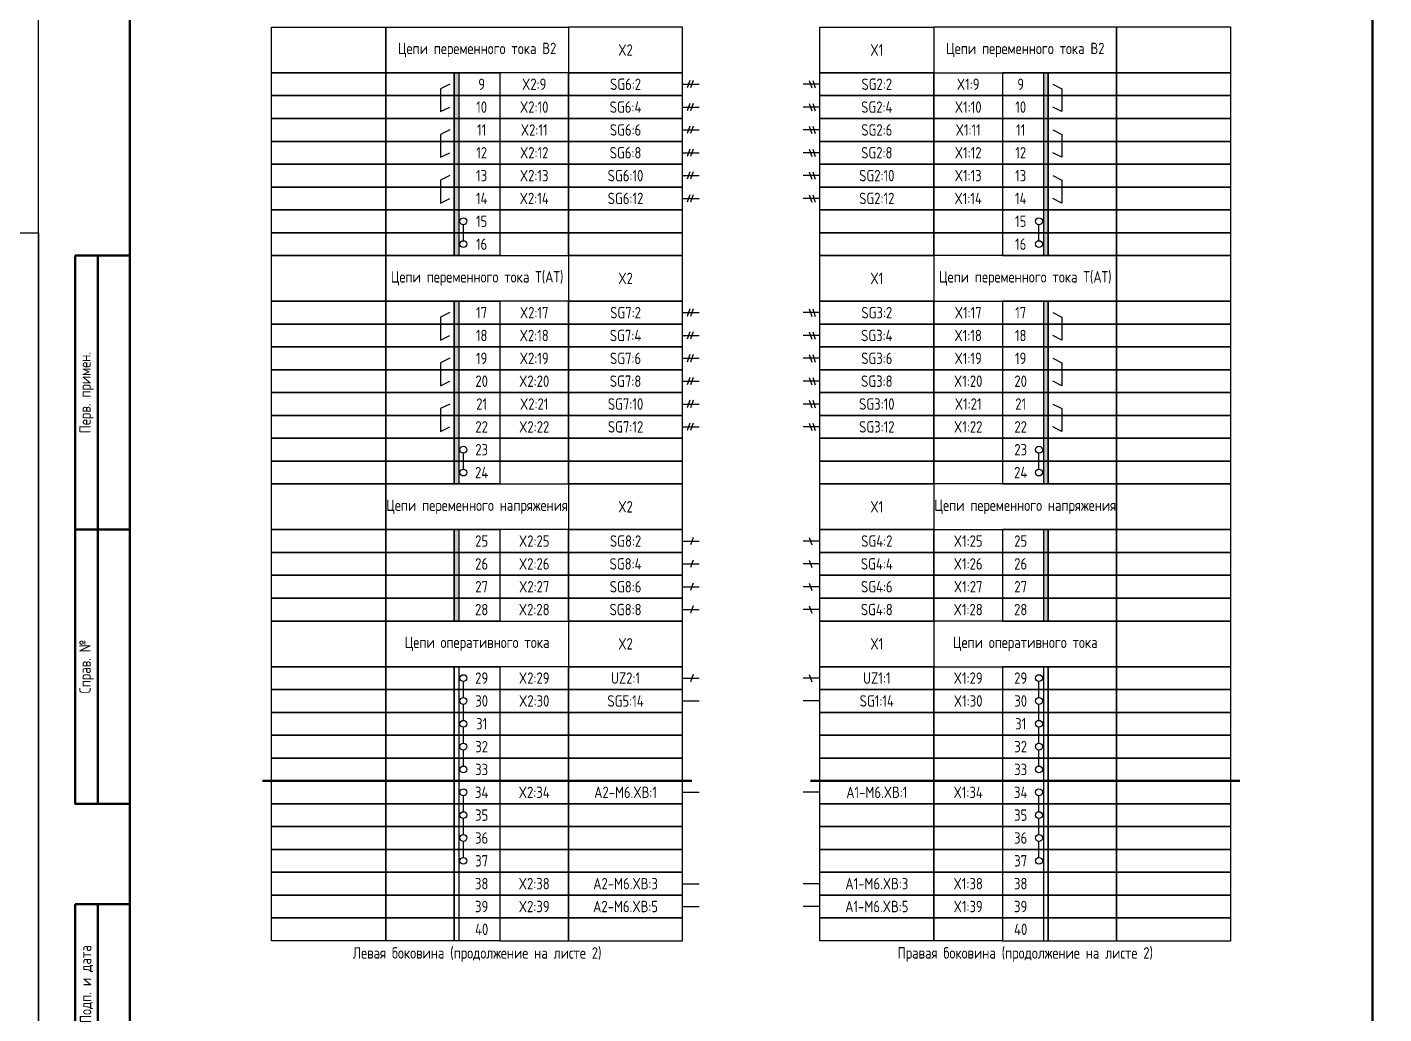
# Model space of a CAD drawing. Header units: millimetres. Extents: x -1102 to 3953, y -90 to 618.
# Drawn here: x 2517.5 to 2814.5, y 126 to 342 of the extents above; entities that cross this region are included whole.
import ezdxf

# ---------------------------------------------------------------- set-up
doc = ezdxf.new("R2010")
doc.units = ezdxf.units.MM
doc.styles.add('Gost_type_A', font='GOST_A.TTF')

# ---------------------------------------------------------------- blocks, each defined once
blk = doc.blocks.new('Штамп левый верхний')
at = {"lineweight": 50}
for points in [[(-12, 0), (-7, 0), (-7, -60), (-12, -60)], [(-7, 0), (0, 0), (0, -60), (-7, -60)], [(-12, -60), (-7, -60), (-7, -120), (-12, -120)], [(-7, -60), (0, -60), (0, -120), (-7, -120)]]:
    blk.add_lwpolyline(points, close=True, dxfattribs=at)
at = {"char_height": 2.5, "width": 60, "attachment_point": 5, "rotation": 90, "style": 'Gost_type_A'}
for s, insert in [('Перв. примен.', (-9.5, -30)), ('Справ. №', (-9.5, -90))]:
    blk.add_mtext(s, dxfattribs=dict(at, insert=insert))
blk = doc.blocks.new('Штамп левый нижний')
at = {"lineweight": 50}
for points in [[(-12, 145), (-7, 145), (-7, 110), (-12, 110)], [(-7, 145), (0, 145), (0, 110), (-7, 110)], [(-12, 110), (-7, 110), (-7, 85), (-12, 85)], [(-7, 110), (0, 110), (0, 85), (-7, 85)], [(-12, 85), (-7, 85), (-7, 60), (-12, 60)], [(-7, 85), (0, 85), (0, 60), (-7, 60)], [(-12, 60), (-7, 60), (-7, 25), (-12, 25)], [(-7, 60), (0, 60), (0, 25), (-7, 25)], [(-12, 25), (-7, 25), (-7, 0), (-12, 0)], [(-7, 25), (0, 25), (0, 0), (-7, 0)]]:
    blk.add_lwpolyline(points, close=True, dxfattribs=at)
at = {"char_height": 2.5, "attachment_point": 5, "rotation": 90, "style": 'Gost_type_A'}
for s, insert, width in [('Подп. и дата', (-9.5, 127.5), 35), ('Инв. № дубл.', (-9.5, 97.5), 25), ('Взам. инв. №', (-9.5, 72.5), 25), ('Подп. и дата', (-9.5, 42.5), 35), ('Инв. N подл.', (-9.5, 12.5), 25)]:
    blk.add_mtext(s, dxfattribs=dict(at, insert=insert, width=width))
blk = doc.blocks.new('Формат_А3')
blk.add_lwpolyline([(-420, 297), (0, 297), (0, 0), (-420, 0)], close=True)

msp = doc.modelspace()

# ---------------------------------------------------------------- hatches: boundary and pattern name
h = msp.add_hatch(color=256)
h.dxf.hatch_style = 1
h.paths.add_polyline_path([(2612, 332), (2611, 332), (2611, 292), (2612, 292)])
h = msp.add_hatch(color=256)
h.dxf.hatch_style = 1
h.paths.add_polyline_path([(2740, 332), (2741, 332), (2741, 292), (2740, 292)])
h = msp.add_hatch(color=256)
h.dxf.hatch_style = 1
h.paths.add_polyline_path([(2612, 282), (2611, 282), (2611, 242), (2612, 242)])
h = msp.add_hatch(color=256)
h.dxf.hatch_style = 1
h.paths.add_polyline_path([(2740, 282), (2741, 282), (2741, 242), (2740, 242)])
h = msp.add_hatch(color=256)
h.dxf.hatch_style = 1
h.paths.add_polyline_path([(2612, 232), (2611, 232), (2611, 212), (2612, 212)])
h = msp.add_hatch(color=256)
h.dxf.hatch_style = 1
h.paths.add_polyline_path([(2740, 232), (2741, 232), (2741, 212), (2740, 212)])

# ---------------------------------------------------------------- linework, layer by layer
for p, q in [((2662.54, 330.31), (2661.96, 328.69)), ((2663.33, 330.31), (2662.75, 328.69)), ((2688.67, 330.31), (2689.25, 328.69)), ((2689.46, 330.31), (2690.04, 328.69)), ((2661, 329.5), (2664.62, 329.5)), ((2691, 329.5), (2687.38, 329.5)), ((2661, 324.5), (2664.62, 324.5)), ((2662.54, 325.31), (2661.96, 323.69)), ((2663.33, 325.31), (2662.75, 323.69)), ((2691, 324.5), (2687.38, 324.5)), ((2688.67, 325.31), (2689.25, 323.69)), ((2689.46, 325.31), (2690.04, 323.69)), ((2661, 319.5), (2664.62, 319.5)), ((2662.54, 320.31), (2661.96, 318.69)), ((2663.33, 320.31), (2662.75, 318.69)), ((2691, 319.5), (2687.38, 319.5)), ((2688.67, 320.31), (2689.25, 318.69)), ((2689.46, 320.31), (2690.04, 318.69)), ((2662.54, 315.31), (2661.96, 313.69)), ((2663.33, 315.31), (2662.75, 313.69)), ((2688.67, 315.31), (2689.25, 313.69)), ((2689.46, 315.31), (2690.04, 313.69)), ((2661, 314.5), (2664.62, 314.5)), ((2691, 314.5), (2687.38, 314.5)), ((2661, 309.5), (2664.62, 309.5)), ((2662.54, 310.31), (2661.96, 308.69)), ((2663.33, 310.31), (2662.75, 308.69)), ((2691, 309.5), (2687.38, 309.5)), ((2688.67, 310.31), (2689.25, 308.69)), ((2689.46, 310.31), (2690.04, 308.69)), ((2661, 304.5), (2664.62, 304.5)), ((2662.54, 305.31), (2661.96, 303.69)), ((2663.33, 305.31), (2662.75, 303.69)), ((2691, 304.5), (2687.38, 304.5)), ((2688.67, 305.31), (2689.25, 303.69)), ((2689.46, 305.31), (2690.04, 303.69)), ((2613, 295.25), (2613, 298.75)), ((2739, 295.25), (2739, 298.75)), ((2661, 279.5), (2664.62, 279.5)), ((2662.54, 280.31), (2661.96, 278.69)), ((2663.33, 280.31), (2662.75, 278.69)), ((2691, 279.5), (2687.38, 279.5)), ((2688.67, 280.31), (2689.25, 278.69)), ((2689.46, 280.31), (2690.04, 278.69)), ((2661, 274.5), (2664.62, 274.5)), ((2662.54, 275.31), (2661.96, 273.69)), ((2663.33, 275.31), (2662.75, 273.69)), ((2691, 274.5), (2687.38, 274.5)), ((2688.67, 275.31), (2689.25, 273.69)), ((2689.46, 275.31), (2690.04, 273.69)), ((2662.54, 270.31), (2661.96, 268.69)), ((2663.33, 270.31), (2662.75, 268.69)), ((2688.67, 270.31), (2689.25, 268.69)), ((2689.46, 270.31), (2690.04, 268.69)), ((2661, 269.5), (2664.62, 269.5)), ((2691, 269.5), (2687.38, 269.5)), ((2661, 264.5), (2664.62, 264.5)), ((2662.54, 265.31), (2661.96, 263.69)), ((2663.33, 265.31), (2662.75, 263.69)), ((2691, 264.5), (2687.38, 264.5)), ((2688.67, 265.31), (2689.25, 263.69)), ((2689.46, 265.31), (2690.04, 263.69)), ((2661, 259.5), (2664.62, 259.5)), ((2662.54, 260.31), (2661.96, 258.69)), ((2663.33, 260.31), (2662.75, 258.69)), ((2691, 259.5), (2687.38, 259.5)), ((2688.67, 260.31), (2689.25, 258.69)), ((2689.46, 260.31), (2690.04, 258.69)), ((2661, 254.5), (2664.62, 254.5)), ((2662.54, 255.31), (2661.96, 253.69)), ((2663.33, 255.31), (2662.75, 253.69)), ((2691, 254.5), (2687.38, 254.5)), ((2688.67, 255.31), (2689.25, 253.69)), ((2689.46, 255.31), (2690.04, 253.69)), ((2613, 245.25), (2613, 248.75)), ((2739, 245.25), (2739, 248.75)), ((2661, 229.5), (2664.62, 229.5)), ((2663.33, 230.31), (2662.75, 228.69)), ((2691, 229.5), (2687.38, 229.5)), ((2688.67, 230.31), (2689.25, 228.69)), ((2661, 224.5), (2664.62, 224.5)), ((2663.33, 225.31), (2662.75, 223.69)), ((2691, 224.5), (2687.38, 224.5)), ((2688.67, 225.31), (2689.25, 223.69)), ((2663.33, 220.31), (2662.75, 218.69)), ((2688.67, 220.31), (2689.25, 218.69)), ((2661, 219.5), (2664.62, 219.5)), ((2691, 219.5), (2687.38, 219.5)), ((2661, 214.5), (2664.62, 214.5)), ((2663.33, 215.31), (2662.75, 213.69)), ((2691, 214.5), (2687.38, 214.5)), ((2688.67, 215.31), (2689.25, 213.69)), ((2612, 202), (2612, 142)), ((2740, 202), (2740, 142)), ((2661, 199.5), (2664.62, 199.5)), ((2663.33, 200.31), (2662.75, 198.69)), ((2691, 199.5), (2687.38, 199.5)), ((2688.67, 200.31), (2689.25, 198.69)), ((2613, 195.25), (2613, 198.75)), ((2739, 195.25), (2739, 198.75)), ((2613, 190.25), (2613, 193.75)), ((2661, 194.5), (2664.62, 194.5)), ((2691, 194.5), (2687.38, 194.5)), ((2739, 190.25), (2739, 193.75)), ((2613, 185.25), (2613, 188.75)), ((2739, 185.25), (2739, 188.75)), ((2613, 180.25), (2613, 183.75)), ((2739, 180.25), (2739, 183.75)), ((2613, 170.25), (2613, 173.75)), ((2661, 174.5), (2664.62, 174.5)), ((2691, 174.5), (2687.38, 174.5)), ((2739, 170.25), (2739, 173.75)), ((2613, 165.25), (2613, 168.75)), ((2739, 165.25), (2739, 168.75)), ((2613, 160.25), (2613, 163.75)), ((2739, 160.25), (2739, 163.75)), ((2661, 154.5), (2664.62, 154.5)), ((2691, 154.5), (2687.38, 154.5)), ((2661, 149.5), (2664.62, 149.5)), ((2691, 149.5), (2687.38, 149.5))]:
    msp.add_line(p, q)
at = {"lineweight": 50}
for p, q in [((2569, 177), (2663, 177)), ((2783, 177), (2689, 177))]:
    msp.add_line(p, q, dxfattribs=at)
for points in [[(2817, 420), (2817, 0), (2520, 0), (2520, 420)], [(2571, 342), (2596, 342), (2596, 332), (2571, 332)], [(2596, 342), (2636, 342), (2636, 332), (2596, 332)], [(2661, 342), (2636, 342), (2636, 332), (2661, 332)], [(2691, 342), (2716, 342), (2716, 332), (2691, 332)], [(2756, 342), (2716, 342), (2716, 332), (2756, 332)], [(2781, 342), (2756, 342), (2756, 332), (2781, 332)], [(2571, 332), (2596, 332), (2596, 327), (2571, 327)], [(2596, 332), (2611, 332), (2611, 327), (2596, 327)], [(2611, 332), (2621, 332), (2621, 327), (2611, 327)], [(2636, 332), (2621, 332), (2621, 327), (2636, 327)], [(2661, 332), (2636, 332), (2636, 327), (2661, 327)], [(2691, 332), (2716, 332), (2716, 327), (2691, 327)], [(2716, 332), (2731, 332), (2731, 327), (2716, 327)], [(2741, 332), (2731, 332), (2731, 327), (2741, 327)], [(2756, 332), (2741, 332), (2741, 327), (2756, 327)], [(2781, 332), (2756, 332), (2756, 327), (2781, 327)], [(2571, 327), (2596, 327), (2596, 322), (2571, 322)], [(2596, 327), (2611, 327), (2611, 322), (2596, 322)], [(2611, 327), (2621, 327), (2621, 322), (2611, 322)], [(2636, 327), (2621, 327), (2621, 322), (2636, 322)], [(2661, 327), (2636, 327), (2636, 322), (2661, 322)], [(2691, 327), (2716, 327), (2716, 322), (2691, 322)], [(2716, 327), (2731, 327), (2731, 322), (2716, 322)], [(2741, 327), (2731, 327), (2731, 322), (2741, 322)], [(2756, 327), (2741, 327), (2741, 322), (2756, 322)], [(2781, 327), (2756, 327), (2756, 322), (2781, 322)], [(2571, 322), (2596, 322), (2596, 317), (2571, 317)], [(2596, 322), (2611, 322), (2611, 317), (2596, 317)], [(2611, 322), (2621, 322), (2621, 317), (2611, 317)], [(2636, 322), (2621, 322), (2621, 317), (2636, 317)], [(2661, 322), (2636, 322), (2636, 317), (2661, 317)], [(2691, 322), (2716, 322), (2716, 317), (2691, 317)], [(2716, 322), (2731, 322), (2731, 317), (2716, 317)], [(2741, 322), (2731, 322), (2731, 317), (2741, 317)], [(2756, 322), (2741, 322), (2741, 317), (2756, 317)], [(2781, 322), (2756, 322), (2756, 317), (2781, 317)], [(2571, 317), (2596, 317), (2596, 312), (2571, 312)], [(2596, 317), (2611, 317), (2611, 312), (2596, 312)], [(2611, 317), (2621, 317), (2621, 312), (2611, 312)], [(2636, 317), (2621, 317), (2621, 312), (2636, 312)], [(2661, 317), (2636, 317), (2636, 312), (2661, 312)], [(2691, 317), (2716, 317), (2716, 312), (2691, 312)], [(2716, 317), (2731, 317), (2731, 312), (2716, 312)], [(2741, 317), (2731, 317), (2731, 312), (2741, 312)], [(2756, 317), (2741, 317), (2741, 312), (2756, 312)], [(2781, 317), (2756, 317), (2756, 312), (2781, 312)], [(2571, 312), (2596, 312), (2596, 307), (2571, 307)], [(2596, 312), (2611, 312), (2611, 307), (2596, 307)], [(2611, 312), (2621, 312), (2621, 307), (2611, 307)], [(2636, 312), (2621, 312), (2621, 307), (2636, 307)], [(2661, 312), (2636, 312), (2636, 307), (2661, 307)], [(2691, 312), (2716, 312), (2716, 307), (2691, 307)], [(2716, 312), (2731, 312), (2731, 307), (2716, 307)], [(2741, 312), (2731, 312), (2731, 307), (2741, 307)], [(2756, 312), (2741, 312), (2741, 307), (2756, 307)], [(2781, 312), (2756, 312), (2756, 307), (2781, 307)], [(2571, 307), (2596, 307), (2596, 302), (2571, 302)], [(2596, 307), (2611, 307), (2611, 302), (2596, 302)], [(2611, 307), (2621, 307), (2621, 302), (2611, 302)], [(2636, 307), (2621, 307), (2621, 302), (2636, 302)], [(2661, 307), (2636, 307), (2636, 302), (2661, 302)], [(2691, 307), (2716, 307), (2716, 302), (2691, 302)], [(2716, 307), (2731, 307), (2731, 302), (2716, 302)], [(2741, 307), (2731, 307), (2731, 302), (2741, 302)], [(2756, 307), (2741, 307), (2741, 302), (2756, 302)], [(2781, 307), (2756, 307), (2756, 302), (2781, 302)], [(2571, 302), (2596, 302), (2596, 297), (2571, 297)], [(2596, 302), (2611, 302), (2611, 297), (2596, 297)], [(2611, 302), (2621, 302), (2621, 297), (2611, 297)], [(2636, 302), (2621, 302), (2621, 297), (2636, 297)], [(2661, 302), (2636, 302), (2636, 297), (2661, 297)], [(2691, 302), (2716, 302), (2716, 297), (2691, 297)], [(2716, 302), (2731, 302), (2731, 297), (2716, 297)], [(2741, 302), (2731, 302), (2731, 297), (2741, 297)], [(2756, 302), (2741, 302), (2741, 297), (2756, 297)], [(2781, 302), (2756, 302), (2756, 297), (2781, 297)], [(2571, 297), (2596, 297), (2596, 292), (2571, 292)], [(2596, 297), (2611, 297), (2611, 292), (2596, 292)], [(2611, 297), (2621, 297), (2621, 292), (2611, 292)], [(2636, 297), (2621, 297), (2621, 292), (2636, 292)], [(2661, 297), (2636, 297), (2636, 292), (2661, 292)], [(2691, 297), (2716, 297), (2716, 292), (2691, 292)], [(2716, 297), (2731, 297), (2731, 292), (2716, 292)], [(2741, 297), (2731, 297), (2731, 292), (2741, 292)], [(2756, 297), (2741, 297), (2741, 292), (2756, 292)], [(2781, 297), (2756, 297), (2756, 292), (2781, 292)], [(2571, 292), (2596, 292), (2596, 282), (2571, 282)], [(2596, 292), (2636, 292), (2636, 282), (2596, 282)], [(2661, 292), (2636, 292), (2636, 282), (2661, 282)], [(2691, 292), (2716, 292), (2716, 282), (2691, 282)], [(2756, 292), (2716, 292), (2716, 282), (2756, 282)], [(2781, 292), (2756, 292), (2756, 282), (2781, 282)], [(2571, 282), (2596, 282), (2596, 277), (2571, 277)], [(2596, 282), (2611, 282), (2611, 277), (2596, 277)], [(2611, 282), (2621, 282), (2621, 277), (2611, 277)], [(2636, 282), (2621, 282), (2621, 277), (2636, 277)], [(2661, 282), (2636, 282), (2636, 277), (2661, 277)], [(2691, 282), (2716, 282), (2716, 277), (2691, 277)], [(2716, 282), (2731, 282), (2731, 277), (2716, 277)], [(2741, 282), (2731, 282), (2731, 277), (2741, 277)], [(2756, 282), (2741, 282), (2741, 277), (2756, 277)], [(2781, 282), (2756, 282), (2756, 277), (2781, 277)], [(2571, 277), (2596, 277), (2596, 272), (2571, 272)], [(2596, 277), (2611, 277), (2611, 272), (2596, 272)], [(2611, 277), (2621, 277), (2621, 272), (2611, 272)], [(2636, 277), (2621, 277), (2621, 272), (2636, 272)], [(2661, 277), (2636, 277), (2636, 272), (2661, 272)], [(2691, 277), (2716, 277), (2716, 272), (2691, 272)], [(2716, 277), (2731, 277), (2731, 272), (2716, 272)], [(2741, 277), (2731, 277), (2731, 272), (2741, 272)], [(2756, 277), (2741, 277), (2741, 272), (2756, 272)], [(2781, 277), (2756, 277), (2756, 272), (2781, 272)], [(2571, 272), (2596, 272), (2596, 267), (2571, 267)], [(2596, 272), (2611, 272), (2611, 267), (2596, 267)], [(2611, 272), (2621, 272), (2621, 267), (2611, 267)], [(2636, 272), (2621, 272), (2621, 267), (2636, 267)], [(2661, 272), (2636, 272), (2636, 267), (2661, 267)], [(2691, 272), (2716, 272), (2716, 267), (2691, 267)], [(2716, 272), (2731, 272), (2731, 267), (2716, 267)], [(2741, 272), (2731, 272), (2731, 267), (2741, 267)], [(2756, 272), (2741, 272), (2741, 267), (2756, 267)], [(2781, 272), (2756, 272), (2756, 267), (2781, 267)], [(2571, 267), (2596, 267), (2596, 262), (2571, 262)], [(2596, 267), (2611, 267), (2611, 262), (2596, 262)], [(2611, 267), (2621, 267), (2621, 262), (2611, 262)], [(2636, 267), (2621, 267), (2621, 262), (2636, 262)], [(2661, 267), (2636, 267), (2636, 262), (2661, 262)], [(2691, 267), (2716, 267), (2716, 262), (2691, 262)], [(2716, 267), (2731, 267), (2731, 262), (2716, 262)], [(2741, 267), (2731, 267), (2731, 262), (2741, 262)], [(2756, 267), (2741, 267), (2741, 262), (2756, 262)], [(2781, 267), (2756, 267), (2756, 262), (2781, 262)], [(2571, 262), (2596, 262), (2596, 257), (2571, 257)], [(2596, 262), (2611, 262), (2611, 257), (2596, 257)], [(2611, 262), (2621, 262), (2621, 257), (2611, 257)], [(2636, 262), (2621, 262), (2621, 257), (2636, 257)], [(2661, 262), (2636, 262), (2636, 257), (2661, 257)], [(2691, 262), (2716, 262), (2716, 257), (2691, 257)], [(2716, 262), (2731, 262), (2731, 257), (2716, 257)], [(2741, 262), (2731, 262), (2731, 257), (2741, 257)], [(2756, 262), (2741, 262), (2741, 257), (2756, 257)], [(2781, 262), (2756, 262), (2756, 257), (2781, 257)], [(2571, 257), (2596, 257), (2596, 252), (2571, 252)], [(2596, 257), (2611, 257), (2611, 252), (2596, 252)], [(2611, 257), (2621, 257), (2621, 252), (2611, 252)], [(2636, 257), (2621, 257), (2621, 252), (2636, 252)], [(2661, 257), (2636, 257), (2636, 252), (2661, 252)], [(2691, 257), (2716, 257), (2716, 252), (2691, 252)], [(2716, 257), (2731, 257), (2731, 252), (2716, 252)], [(2741, 257), (2731, 257), (2731, 252), (2741, 252)], [(2756, 257), (2741, 257), (2741, 252), (2756, 252)], [(2781, 257), (2756, 257), (2756, 252), (2781, 252)], [(2571, 252), (2596, 252), (2596, 247), (2571, 247)], [(2596, 252), (2611, 252), (2611, 247), (2596, 247)], [(2611, 252), (2621, 252), (2621, 247), (2611, 247)], [(2636, 252), (2621, 252), (2621, 247), (2636, 247)], [(2661, 252), (2636, 252), (2636, 247), (2661, 247)], [(2691, 252), (2716, 252), (2716, 247), (2691, 247)], [(2716, 252), (2731, 252), (2731, 247), (2716, 247)], [(2741, 252), (2731, 252), (2731, 247), (2741, 247)], [(2756, 252), (2741, 252), (2741, 247), (2756, 247)], [(2781, 252), (2756, 252), (2756, 247), (2781, 247)], [(2571, 247), (2596, 247), (2596, 242), (2571, 242)], [(2596, 247), (2611, 247), (2611, 242), (2596, 242)], [(2611, 247), (2621, 247), (2621, 242), (2611, 242)], [(2636, 247), (2621, 247), (2621, 242), (2636, 242)], [(2661, 247), (2636, 247), (2636, 242), (2661, 242)], [(2691, 247), (2716, 247), (2716, 242), (2691, 242)], [(2716, 247), (2731, 247), (2731, 242), (2716, 242)], [(2741, 247), (2731, 247), (2731, 242), (2741, 242)], [(2756, 247), (2741, 247), (2741, 242), (2756, 242)], [(2781, 247), (2756, 247), (2756, 242), (2781, 242)], [(2571, 242), (2596, 242), (2596, 232), (2571, 232)], [(2596, 242), (2636, 242), (2636, 232), (2596, 232)], [(2661, 242), (2636, 242), (2636, 232), (2661, 232)], [(2691, 242), (2716, 242), (2716, 232), (2691, 232)], [(2756, 242), (2716, 242), (2716, 232), (2756, 232)], [(2781, 242), (2756, 242), (2756, 232), (2781, 232)], [(2571, 232), (2596, 232), (2596, 227), (2571, 227)], [(2596, 232), (2611, 232), (2611, 227), (2596, 227)], [(2611, 232), (2621, 232), (2621, 227), (2611, 227)], [(2636, 232), (2621, 232), (2621, 227), (2636, 227)], [(2661, 232), (2636, 232), (2636, 227), (2661, 227)], [(2691, 232), (2716, 232), (2716, 227), (2691, 227)], [(2716, 232), (2731, 232), (2731, 227), (2716, 227)], [(2741, 232), (2731, 232), (2731, 227), (2741, 227)], [(2756, 232), (2741, 232), (2741, 227), (2756, 227)], [(2781, 232), (2756, 232), (2756, 227), (2781, 227)], [(2571, 227), (2596, 227), (2596, 222), (2571, 222)], [(2596, 227), (2611, 227), (2611, 222), (2596, 222)], [(2611, 227), (2621, 227), (2621, 222), (2611, 222)], [(2636, 227), (2621, 227), (2621, 222), (2636, 222)], [(2661, 227), (2636, 227), (2636, 222), (2661, 222)], [(2691, 227), (2716, 227), (2716, 222), (2691, 222)], [(2716, 227), (2731, 227), (2731, 222), (2716, 222)], [(2741, 227), (2731, 227), (2731, 222), (2741, 222)], [(2756, 227), (2741, 227), (2741, 222), (2756, 222)], [(2781, 227), (2756, 227), (2756, 222), (2781, 222)], [(2571, 222), (2596, 222), (2596, 217), (2571, 217)], [(2596, 222), (2611, 222), (2611, 217), (2596, 217)], [(2611, 222), (2621, 222), (2621, 217), (2611, 217)], [(2636, 222), (2621, 222), (2621, 217), (2636, 217)], [(2661, 222), (2636, 222), (2636, 217), (2661, 217)], [(2691, 222), (2716, 222), (2716, 217), (2691, 217)], [(2716, 222), (2731, 222), (2731, 217), (2716, 217)], [(2741, 222), (2731, 222), (2731, 217), (2741, 217)], [(2756, 222), (2741, 222), (2741, 217), (2756, 217)], [(2781, 222), (2756, 222), (2756, 217), (2781, 217)], [(2571, 217), (2596, 217), (2596, 212), (2571, 212)], [(2596, 217), (2611, 217), (2611, 212), (2596, 212)], [(2611, 217), (2621, 217), (2621, 212), (2611, 212)], [(2636, 217), (2621, 217), (2621, 212), (2636, 212)], [(2661, 217), (2636, 217), (2636, 212), (2661, 212)], [(2691, 217), (2716, 217), (2716, 212), (2691, 212)], [(2716, 217), (2731, 217), (2731, 212), (2716, 212)], [(2741, 217), (2731, 217), (2731, 212), (2741, 212)], [(2756, 217), (2741, 217), (2741, 212), (2756, 212)], [(2781, 217), (2756, 217), (2756, 212), (2781, 212)], [(2571, 212), (2596, 212), (2596, 202), (2571, 202)], [(2596, 212), (2636, 212), (2636, 202), (2596, 202)], [(2661, 212), (2636, 212), (2636, 202), (2661, 202)], [(2691, 212), (2716, 212), (2716, 202), (2691, 202)], [(2756, 212), (2716, 212), (2716, 202), (2756, 202)], [(2781, 212), (2756, 212), (2756, 202), (2781, 202)], [(2571, 202), (2596, 202), (2596, 197), (2571, 197)], [(2596, 202), (2611, 202), (2611, 197), (2596, 197)], [(2611, 202), (2621, 202), (2621, 197), (2611, 197)], [(2636, 202), (2621, 202), (2621, 197), (2636, 197)], [(2661, 202), (2636, 202), (2636, 197), (2661, 197)], [(2691, 202), (2716, 202), (2716, 197), (2691, 197)], [(2716, 202), (2731, 202), (2731, 197), (2716, 197)], [(2741, 202), (2731, 202), (2731, 197), (2741, 197)], [(2756, 202), (2741, 202), (2741, 197), (2756, 197)], [(2781, 202), (2756, 202), (2756, 197), (2781, 197)], [(2571, 197), (2596, 197), (2596, 192), (2571, 192)], [(2596, 197), (2611, 197), (2611, 192), (2596, 192)], [(2611, 197), (2621, 197), (2621, 192), (2611, 192)], [(2636, 197), (2621, 197), (2621, 192), (2636, 192)], [(2661, 197), (2636, 197), (2636, 192), (2661, 192)], [(2691, 197), (2716, 197), (2716, 192), (2691, 192)], [(2716, 197), (2731, 197), (2731, 192), (2716, 192)], [(2741, 197), (2731, 197), (2731, 192), (2741, 192)], [(2756, 197), (2741, 197), (2741, 192), (2756, 192)], [(2781, 197), (2756, 197), (2756, 192), (2781, 192)], [(2571, 192), (2596, 192), (2596, 187), (2571, 187)], [(2596, 192), (2611, 192), (2611, 187), (2596, 187)], [(2611, 192), (2621, 192), (2621, 187), (2611, 187)], [(2636, 192), (2621, 192), (2621, 187), (2636, 187)], [(2661, 192), (2636, 192), (2636, 187), (2661, 187)], [(2691, 192), (2716, 192), (2716, 187), (2691, 187)], [(2716, 192), (2731, 192), (2731, 187), (2716, 187)], [(2741, 192), (2731, 192), (2731, 187), (2741, 187)], [(2756, 192), (2741, 192), (2741, 187), (2756, 187)], [(2781, 192), (2756, 192), (2756, 187), (2781, 187)], [(2571, 187), (2596, 187), (2596, 182), (2571, 182)], [(2596, 187), (2611, 187), (2611, 182), (2596, 182)], [(2611, 187), (2621, 187), (2621, 182), (2611, 182)], [(2636, 187), (2621, 187), (2621, 182), (2636, 182)], [(2661, 187), (2636, 187), (2636, 182), (2661, 182)], [(2691, 187), (2716, 187), (2716, 182), (2691, 182)], [(2716, 187), (2731, 187), (2731, 182), (2716, 182)], [(2741, 187), (2731, 187), (2731, 182), (2741, 182)], [(2756, 187), (2741, 187), (2741, 182), (2756, 182)], [(2781, 187), (2756, 187), (2756, 182), (2781, 182)], [(2571, 182), (2596, 182), (2596, 177), (2571, 177)], [(2596, 182), (2611, 182), (2611, 177), (2596, 177)], [(2611, 182), (2621, 182), (2621, 177), (2611, 177)], [(2636, 182), (2621, 182), (2621, 177), (2636, 177)], [(2661, 182), (2636, 182), (2636, 177), (2661, 177)], [(2691, 182), (2716, 182), (2716, 177), (2691, 177)], [(2716, 182), (2731, 182), (2731, 177), (2716, 177)], [(2741, 182), (2731, 182), (2731, 177), (2741, 177)], [(2756, 182), (2741, 182), (2741, 177), (2756, 177)], [(2781, 182), (2756, 182), (2756, 177), (2781, 177)], [(2571, 177), (2596, 177), (2596, 172), (2571, 172)], [(2596, 177), (2611, 177), (2611, 172), (2596, 172)], [(2611, 177), (2621, 177), (2621, 172), (2611, 172)], [(2636, 177), (2621, 177), (2621, 172), (2636, 172)], [(2661, 177), (2636, 177), (2636, 172), (2661, 172)], [(2691, 177), (2716, 177), (2716, 172), (2691, 172)], [(2716, 177), (2731, 177), (2731, 172), (2716, 172)], [(2741, 177), (2731, 177), (2731, 172), (2741, 172)], [(2756, 177), (2741, 177), (2741, 172), (2756, 172)], [(2781, 177), (2756, 177), (2756, 172), (2781, 172)], [(2571, 172), (2596, 172), (2596, 167), (2571, 167)], [(2596, 172), (2611, 172), (2611, 167), (2596, 167)], [(2611, 172), (2621, 172), (2621, 167), (2611, 167)], [(2636, 172), (2621, 172), (2621, 167), (2636, 167)], [(2661, 172), (2636, 172), (2636, 167), (2661, 167)], [(2691, 172), (2716, 172), (2716, 167), (2691, 167)], [(2716, 172), (2731, 172), (2731, 167), (2716, 167)], [(2741, 172), (2731, 172), (2731, 167), (2741, 167)], [(2756, 172), (2741, 172), (2741, 167), (2756, 167)], [(2781, 172), (2756, 172), (2756, 167), (2781, 167)], [(2571, 167), (2596, 167), (2596, 162), (2571, 162)], [(2596, 167), (2611, 167), (2611, 162), (2596, 162)], [(2611, 167), (2621, 167), (2621, 162), (2611, 162)], [(2636, 167), (2621, 167), (2621, 162), (2636, 162)], [(2661, 167), (2636, 167), (2636, 162), (2661, 162)], [(2691, 167), (2716, 167), (2716, 162), (2691, 162)], [(2716, 167), (2731, 167), (2731, 162), (2716, 162)], [(2741, 167), (2731, 167), (2731, 162), (2741, 162)], [(2756, 167), (2741, 167), (2741, 162), (2756, 162)], [(2781, 167), (2756, 167), (2756, 162), (2781, 162)], [(2571, 162), (2596, 162), (2596, 157), (2571, 157)], [(2596, 162), (2611, 162), (2611, 157), (2596, 157)], [(2611, 162), (2621, 162), (2621, 157), (2611, 157)], [(2636, 162), (2621, 162), (2621, 157), (2636, 157)], [(2661, 162), (2636, 162), (2636, 157), (2661, 157)], [(2691, 162), (2716, 162), (2716, 157), (2691, 157)], [(2716, 162), (2731, 162), (2731, 157), (2716, 157)], [(2741, 162), (2731, 162), (2731, 157), (2741, 157)], [(2756, 162), (2741, 162), (2741, 157), (2756, 157)], [(2781, 162), (2756, 162), (2756, 157), (2781, 157)], [(2571, 157), (2596, 157), (2596, 152), (2571, 152)], [(2596, 157), (2611, 157), (2611, 152), (2596, 152)], [(2611, 157), (2621, 157), (2621, 152), (2611, 152)], [(2636, 157), (2621, 157), (2621, 152), (2636, 152)], [(2661, 157), (2636, 157), (2636, 152), (2661, 152)], [(2691, 157), (2716, 157), (2716, 152), (2691, 152)], [(2716, 157), (2731, 157), (2731, 152), (2716, 152)], [(2741, 157), (2731, 157), (2731, 152), (2741, 152)], [(2756, 157), (2741, 157), (2741, 152), (2756, 152)], [(2781, 157), (2756, 157), (2756, 152), (2781, 152)], [(2571, 152), (2596, 152), (2596, 147), (2571, 147)], [(2596, 152), (2611, 152), (2611, 147), (2596, 147)], [(2611, 152), (2621, 152), (2621, 147), (2611, 147)], [(2636, 152), (2621, 152), (2621, 147), (2636, 147)], [(2661, 152), (2636, 152), (2636, 147), (2661, 147)], [(2691, 152), (2716, 152), (2716, 147), (2691, 147)], [(2716, 152), (2731, 152), (2731, 147), (2716, 147)], [(2741, 152), (2731, 152), (2731, 147), (2741, 147)], [(2756, 152), (2741, 152), (2741, 147), (2756, 147)], [(2781, 152), (2756, 152), (2756, 147), (2781, 147)], [(2571, 147), (2596, 147), (2596, 142), (2571, 142)], [(2596, 147), (2611, 147), (2611, 142), (2596, 142)], [(2611, 147), (2621, 147), (2621, 142), (2611, 142)], [(2636, 147), (2621, 147), (2621, 142), (2636, 142)], [(2661, 147), (2636, 147), (2636, 142), (2661, 142)], [(2691, 147), (2716, 147), (2716, 142), (2691, 142)], [(2716, 147), (2731, 147), (2731, 142), (2716, 142)], [(2741, 147), (2731, 147), (2731, 142), (2741, 142)], [(2756, 147), (2741, 147), (2741, 142), (2756, 142)], [(2781, 147), (2756, 147), (2756, 142), (2781, 142)]]:
    msp.add_lwpolyline(points, close=True)
msp.add_lwpolyline([(2812, 415), (2812, 5), (2540, 5), (2540, 415)], close=True, dxfattribs=at)
for points in [[(2611, 292), (2611, 332), (2612, 332), (2612, 292)], [(2741, 292), (2741, 332), (2740, 332), (2740, 292)], [(2610, 329.5), (2608, 328.5), (2608, 323.5), (2610, 324.5)], [(2742, 329.5), (2744, 328.5), (2744, 323.5), (2742, 324.5)], [(2610, 319.5), (2608, 318.5), (2608, 313.5), (2610, 314.5)], [(2742, 319.5), (2744, 318.5), (2744, 313.5), (2742, 314.5)], [(2610, 309.5), (2608, 308.5), (2608, 303.5), (2610, 304.5)], [(2742, 309.5), (2744, 308.5), (2744, 303.5), (2742, 304.5)], [(2610, 279.5), (2608, 278.5), (2608, 273.5), (2610, 274.5)], [(2611, 242), (2611, 282), (2612, 282), (2612, 242)], [(2741, 242), (2741, 282), (2740, 282), (2740, 242)], [(2742, 279.5), (2744, 278.5), (2744, 273.5), (2742, 274.5)], [(2610, 269.5), (2608, 268.5), (2608, 263.5), (2610, 264.5)], [(2742, 269.5), (2744, 268.5), (2744, 263.5), (2742, 264.5)], [(2610, 259.5), (2608, 258.5), (2608, 253.5), (2610, 254.5)], [(2742, 259.5), (2744, 258.5), (2744, 253.5), (2742, 254.5)], [(2611, 212), (2611, 232), (2612, 232), (2612, 212)], [(2741, 212), (2741, 232), (2740, 232), (2740, 212)]]:
    msp.add_lwpolyline(points)
for centre in [(2613, 299.5), (2739, 299.5), (2613, 294.5), (2739, 294.5), (2613, 249.5), (2739, 249.5), (2613, 244.5), (2739, 244.5), (2613, 199.5), (2739, 199.5), (2613, 194.5), (2739, 194.5), (2613, 189.5), (2739, 189.5), (2613, 184.5), (2739, 184.5), (2613, 179.5), (2739, 179.5), (2613, 174.5), (2739, 174.5), (2613, 169.5), (2739, 169.5), (2613, 164.5), (2739, 164.5), (2613, 159.5), (2739, 159.5)]:
    msp.add_circle(centre, 0.75)

# ---------------------------------------------------------------- block references
for name, p in [('Формат_А3', (2520, 0)), ('Штамп левый верхний', (2540, 292)), ('Штамп левый нижний', (2540, 5))]:
    msp.add_blockref(name, p)

# ---------------------------------------------------------------- texts
at = {"char_height": 2.5, "attachment_point": 5, "style": 'Gost_type_A'}
for s, insert, width in [('Цепи переменного тока В2', (2616, 337), 40), ('Цепи переменного тока В2', (2736, 337), 40), ('X2', (2648.5, 337), 25), ('X1', (2703.5, 337), 25), ('SG6:2', (2648.5, 329.5), 25), ('SG2:2', (2703.5, 329.5), 25), ('SG6:4', (2648.5, 324.5), 25), ('SG2:4', (2703.5, 324.5), 25), ('SG6:6', (2648.5, 319.5), 25), ('SG2:6', (2703.5, 319.5), 25), ('SG6:8', (2648.5, 314.5), 25), ('SG2:8', (2703.5, 314.5), 25), ('SG6:10', (2648.5, 309.5), 25), ('SG2:10', (2703.5, 309.5), 25), ('SG6:12', (2648.5, 304.5), 25), ('SG2:12', (2703.5, 304.5), 25), ('Цепи переменного тока Т(АТ)', (2616, 287), 40), ('X2', (2648.5, 287), 25), ('X1', (2703.5, 287), 25), ('Цепи переменного тока Т(АТ)', (2736, 287), 40), ('SG7:2', (2648.5, 279.5), 25), ('SG3:2', (2703.5, 279.5), 25), ('SG7:4', (2648.5, 274.5), 25), ('SG3:4', (2703.5, 274.5), 25), ('SG7:6', (2648.5, 269.5), 25), ('SG3:6', (2703.5, 269.5), 25), ('SG7:8', (2648.5, 264.5), 25), ('SG3:8', (2703.5, 264.5), 25), ('SG7:10', (2648.5, 259.5), 25), ('SG3:10', (2703.5, 259.5), 25), ('SG7:12', (2648.5, 254.5), 25), ('SG3:12', (2703.5, 254.5), 25), ('Цепи переменного напряжения', (2616, 237), 40), ('X2', (2648.5, 237), 25), ('X1', (2703.5, 237), 25), ('Цепи переменного напряжения', (2736, 237), 40), ('SG8:2', (2648.5, 229.5), 25), ('SG4:2', (2703.5, 229.5), 25), ('SG8:4', (2648.5, 224.5), 25), ('SG4:4', (2703.5, 224.5), 25), ('SG8:6', (2648.5, 219.5), 25), ('SG4:6', (2703.5, 219.5), 25), ('SG8:8', (2648.5, 214.5), 25), ('SG4:8', (2703.5, 214.5), 25), ('Цепи оперативного тока', (2616, 207), 40), ('X2', (2648.5, 207), 25), ('X1', (2703.5, 207), 25), ('Цепи оперативного тока', (2736, 207), 40), ('UZ2:1', (2648.5, 199.5), 25), ('UZ1:1', (2703.5, 199.5), 25), ('SG5:14', (2648.5, 194.5), 25), ('SG1:14', (2703.5, 194.5), 25), ('A2-M6.XВ:1', (2648.5, 174.5), 25), ('A1-M6.XВ:1', (2703.5, 174.5), 25), ('A2-M6.XВ:3', (2648.5, 154.5), 25), ('A1-M6.XВ:3', (2703.5, 154.5), 25), ('A2-M6.XВ:5', (2648.5, 149.5), 25), ('A1-M6.XВ:5', (2703.5, 149.5), 25), ('Левая боковина (продолжение на листе 2)', (2616, 139), 90), ('Правая боковина (продолжение на листе 2)', (2736, 139), 90)]:
    msp.add_mtext(s, dxfattribs=dict(at, insert=insert, width=width))
at = {"ltscale": 10, "char_height": 2.5, "attachment_point": 5, "style": 'Gost_type_A'}
for s, insert, width in [('9', (2617, 329.5), 8), ('X2:9', (2628.5, 329.5), 15), ('X1:9', (2723.5, 329.5), 15), ('9', (2735, 329.5), 8), ('10', (2617, 324.5), 8), ('X2:10', (2628.5, 324.5), 15), ('X1:10', (2723.5, 324.5), 15), ('10', (2735, 324.5), 8), ('11', (2617, 319.5), 8), ('X2:11', (2628.5, 319.5), 15), ('X1:11', (2723.5, 319.5), 15), ('11', (2735, 319.5), 8), ('12', (2617, 314.5), 8), ('X2:12', (2628.5, 314.5), 15), ('X1:12', (2723.5, 314.5), 15), ('12', (2735, 314.5), 8), ('13', (2617, 309.5), 8), ('X2:13', (2628.5, 309.5), 15), ('X1:13', (2723.5, 309.5), 15), ('13', (2735, 309.5), 8), ('14', (2617, 304.5), 8), ('X2:14', (2628.5, 304.5), 15), ('X1:14', (2723.5, 304.5), 15), ('14', (2735, 304.5), 8), ('15', (2617, 299.5), 8), ('15', (2735, 299.5), 8), ('16', (2617, 294.5), 8), ('16', (2735, 294.5), 8), ('17', (2617, 279.5), 8), ('X2:17', (2628.5, 279.5), 15), ('X1:17', (2723.5, 279.5), 15), ('17', (2735, 279.5), 8), ('18', (2617, 274.5), 8), ('X2:18', (2628.5, 274.5), 15), ('X1:18', (2723.5, 274.5), 15), ('18', (2735, 274.5), 8), ('19', (2617, 269.5), 8), ('X2:19', (2628.5, 269.5), 15), ('X1:19', (2723.5, 269.5), 15), ('19', (2735, 269.5), 8), ('20', (2617, 264.5), 8), ('X2:20', (2628.5, 264.5), 15), ('X1:20', (2723.5, 264.5), 15), ('20', (2735, 264.5), 8), ('21', (2617, 259.5), 8), ('X2:21', (2628.5, 259.5), 15), ('X1:21', (2723.5, 259.5), 15), ('21', (2735, 259.5), 8), ('22', (2617, 254.5), 8), ('X2:22', (2628.5, 254.5), 15), ('X1:22', (2723.5, 254.5), 15), ('22', (2735, 254.5), 8), ('23', (2617, 249.5), 8), ('23', (2735, 249.5), 8), ('24', (2617, 244.5), 8), ('24', (2735, 244.5), 8), ('25', (2617, 229.5), 8), ('X2:25', (2628.5, 229.5), 15), ('X1:25', (2723.5, 229.5), 15), ('25', (2735, 229.5), 8), ('26', (2617, 224.5), 8), ('X2:26', (2628.5, 224.5), 15), ('X1:26', (2723.5, 224.5), 15), ('26', (2735, 224.5), 8), ('27', (2617, 219.5), 8), ('X2:27', (2628.5, 219.5), 15), ('X1:27', (2723.5, 219.5), 15), ('27', (2735, 219.5), 8), ('28', (2617, 214.5), 8), ('X2:28', (2628.5, 214.5), 15), ('X1:28', (2723.5, 214.5), 15), ('28', (2735, 214.5), 8), ('29', (2617, 199.5), 8), ('X2:29', (2628.5, 199.5), 15), ('X1:29', (2723.5, 199.5), 15), ('29', (2735, 199.5), 8), ('30', (2617, 194.5), 8), ('X2:30', (2628.5, 194.5), 15), ('X1:30', (2723.5, 194.5), 15), ('30', (2735, 194.5), 8), ('31', (2617, 189.5), 8), ('31', (2735, 189.5), 8), ('32', (2617, 184.5), 8), ('32', (2735, 184.5), 8), ('33', (2617, 179.5), 8), ('33', (2735, 179.5), 8), ('34', (2617, 174.5), 8), ('X2:34', (2628.5, 174.5), 15), ('X1:34', (2723.5, 174.5), 15), ('34', (2735, 174.5), 8), ('35', (2617, 169.5), 8), ('35', (2735, 169.5), 8), ('36', (2617, 164.5), 8), ('36', (2735, 164.5), 8), ('37', (2617, 159.5), 8), ('37', (2735, 159.5), 8), ('38', (2617, 154.5), 8), ('X2:38', (2628.5, 154.5), 15), ('X1:38', (2723.5, 154.5), 15), ('38', (2735, 154.5), 8), ('39', (2617, 149.5), 8), ('X2:39', (2628.5, 149.5), 15), ('X1:39', (2723.5, 149.5), 15), ('39', (2735, 149.5), 8), ('40', (2617, 144.5), 8), ('40', (2735, 144.5), 8)]:
    msp.add_mtext(s, dxfattribs=dict(at, insert=insert, width=width))

doc.saveas('drawing.dxf')
